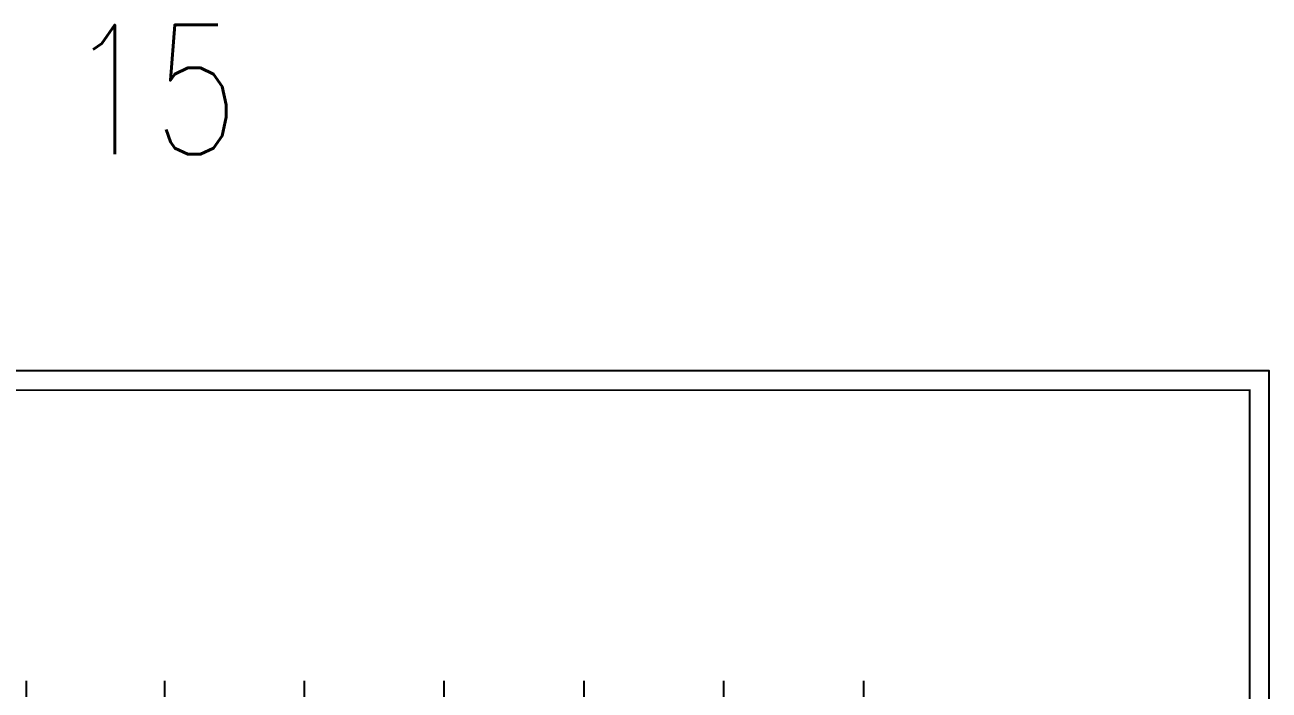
# Model space of a CAD drawing. Extents: x 6843040 to 15500510, y -6507076 to -4940511.
# Drawn here: x 9434853 to 9530967, y -5486423 to -5434996 of the extents above; entities that cross this region are included whole.
import ezdxf

# ---------------------------------------------------------------- set-up
doc = ezdxf.new("R2010")
doc.units = 0
doc.header["$LTSCALE"] = 1000
doc.header["$MEASUREMENT"] = 0
doc.linetypes.add('DOTE', pattern=[2.42, 2, -0.2, 0.02, -0.2])
for name, color, linetype in [('DOTE', 8, 'DOTE'), ('PUB_TEXT', 7, 'Continuous'), ('PUB_TITLE', 4, 'Continuous')]:
    doc.layers.add(name, color=color, linetype=linetype)
doc.styles.add('_HZTXT', font='SIMPLEX', dxfattribs={"width": 0.9, "bigfont": 'HZTXT'})

msp = doc.modelspace()

# ---------------------------------------------------------------- linework, layer by layer
at = {"layer": 'DOTE'}
for p, q in [((9434977.6, -5554702), (9434977.6, -5485702.5)), ((9445652.6, -5554702), (9445652.6, -5485702.5)), ((9456452.6, -5554702), (9456452.6, -5485702.5)), ((9467252.6, -5554702), (9467252.6, -5485702.5)), ((9478052.6, -5554702), (9478052.6, -5485702.5)), ((9488852.6, -5554702), (9488852.6, -5485702.5)), ((9499652.6, -5554702), (9499652.6, -5485702.5))]:
    msp.add_line(p, q, dxfattribs=at)
at = {"layer": 'PUB_TITLE'}
msp.add_lwpolyline([(9352616.9, -5587885.6), (9530966.9, -5587885.6), (9530966.9, -5461735.6), (9352616.9, -5461735.6)], close=True, dxfattribs=at)
at = {"layer": 'PUB_TITLE', "const_width": 150}
msp.add_lwpolyline([(9356366.9, -5586385.6), (9529466.9, -5586385.6), (9529466.9, -5463235.6), (9356366.9, -5463235.6)], close=True, dxfattribs=at)

# ---------------------------------------------------------------- texts
at = {"layer": 'PUB_TEXT', "style": '_HZTXT', "width": 0.774}
msp.add_text('15', height=10000, dxfattribs=at).set_placement((9438139.9, -5444996.3))

doc.saveas('drawing.dxf')
